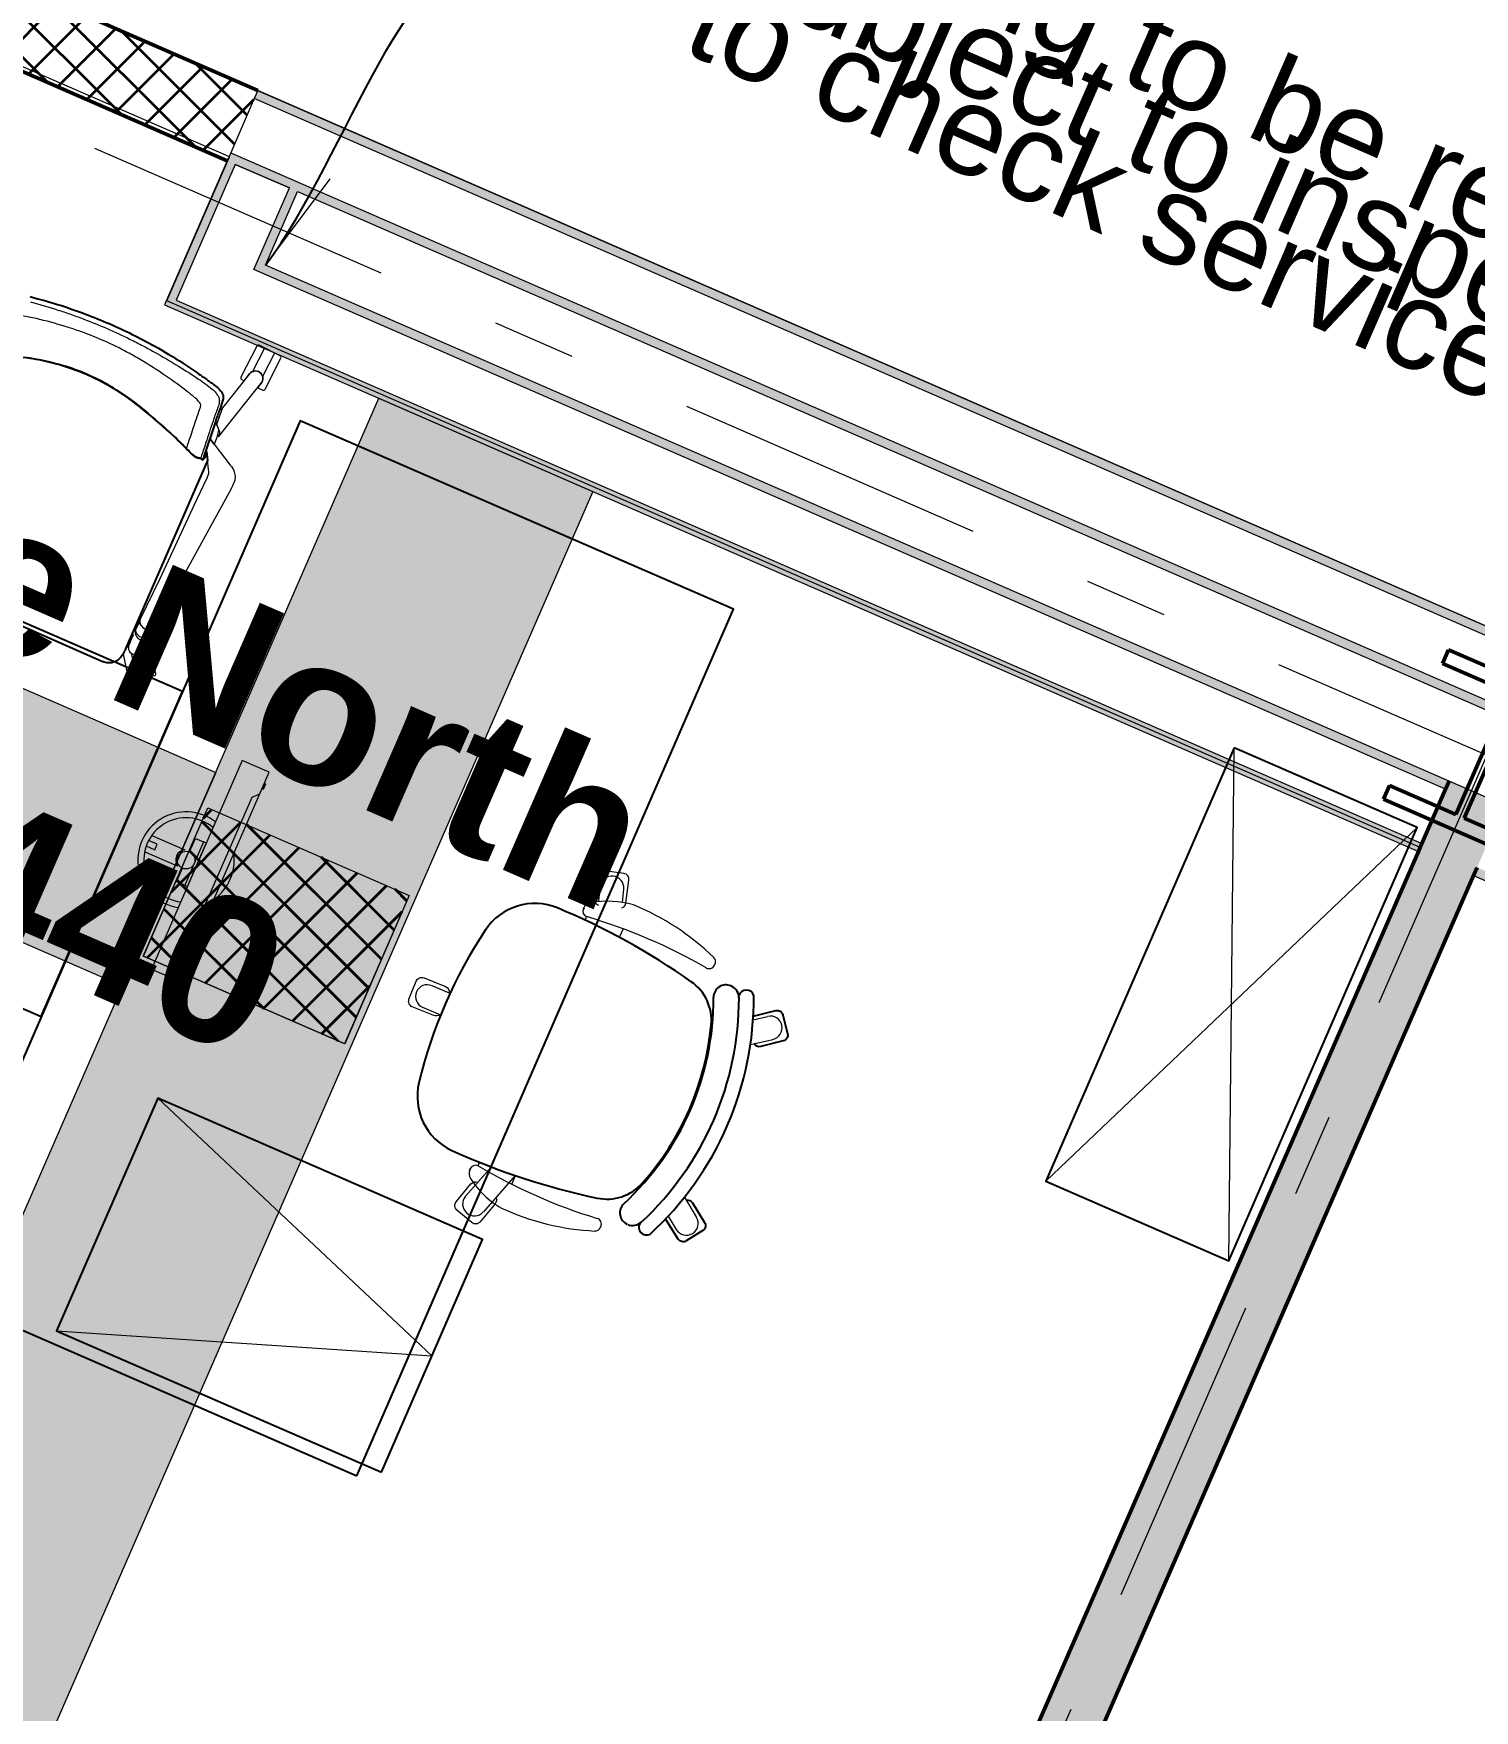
# Model space of a CAD drawing. Header units: millimetres. Extents: x -35034 to 431752, y -71616 to 25069.
# Drawn here: x 37193 to 39633, y -9073 to -6233 of the extents above; entities that cross this region are included whole.
import ezdxf
from ezdxf.enums import TextEntityAlignment as Align

# ---------------------------------------------------------------- set-up
doc = ezdxf.new("R2010")
doc.units = ezdxf.units.MM
doc.header["$MEASUREMENT"] = 0
doc.linetypes.add('Double Dashed', pattern=[1093.611073, 529.166651, -211.666656, 141.111112, -211.666656])
for name, color, linetype in [('A-05-M_Gross_Int_Circulation', 7, 'Continuous'), ('A-15-M_Column_Int', 7, 'Continuous'), ('A-15-MG_Structural_Grid', 7, 'Continuous'), ('A-25-M_Wall_Int', 7, 'Continuous'), ('ArchiCAD Doors', 7, 'Continuous'), ('New_A-25-M_Wall_Int', 7, 'Continuous'), ('New_A-35-M_FFE-Zone', 7, 'Continuous')]:
    doc.layers.add(name, color=color, linetype=linetype)
for name, color, linetype, lineweight, true_color in [('A-05-M_Gross_Int_Circulation_Pen_No__74', 7, 'Continuous', 20, 0x606060), ('A-15-M_Column_Int_Pen_No__28', 7, 'Continuous', 50, 0x2a2a2a), ('A-15-MG_Structural_Grid_Pen_No__163', 7, 'Continuous', 0, 0x750077), ('A-25-M_Wall_Int_Pen_No__107', 7, 'Continuous', 15, 0xa6a6a6), ('A-25-M_Wall_Int_Pen_No__27', 7, 'Continuous', 50, 0x2a2a2a), ('A-25-M_Wall_Int_Pen_No__81', 7, 'Continuous', 20, 0x6a6a6a), ('A-35-M_FFE_Loose_SIEMENS P2_Pen_No__251', 7, 'Continuous', 13, 0xe8e8e8), ('New_A-25-M_Wall_Int_Pen_No__27', 7, 'Continuous', 50, 0x2a2a2a), ('New_A-35-M_FFE-Zone_Pen_No__74', 7, 'Continuous', 20, 0x606060)]:
    doc.layers.add(name, color=color, linetype=linetype, lineweight=lineweight, true_color=true_color)
for name, color, linetype, lineweight in [('A-25-M_Wall_Int_Pen_No__1', 7, 'Continuous', 13), ('A-35-M_FFE_Loose_SIEMENS P2_Pen_No__5', 7, 'Continuous', 25), ('A-35-M_FFE_Loose_SIEMENS P2_Pen_No__9', 7, 'Continuous', 13), ('A-95-H_Fill_Plan_FloorTrunking_Pen_No__1', 7, 'Continuous', 13), ('A-95-H_Fill_Plan_FloorTrunking_Pen_No__101', 252, 'Continuous', 15), ('A-95-P_Text_1_50_GA_Pen_No__1', 7, 'Continuous', 13), ('A-95-P_Text_1_50_GA_Pen_No__85', 8, 'Continuous', 20), ('ArchiCAD Doors_Pen_No__1', 7, 'Continuous', 13), ('ArchiCAD Zone Stamps_Pen_No__9', 7, 'Continuous', 13), ('New_A-25-M_Wall_Int_Pen_No__1', 7, 'Continuous', 13), ('New_A-25-M_Wall_Int_Pen_No__155', 5, 'Continuous', 35), ('New_A-95-H_Fill_Plan_FloorTrunking_Pen_No__1', 7, 'Continuous', 13), ('New_A-95-H_Fill_Plan_FloorTrunking_Pen_No__155', 5, 'Continuous', 35), ('New_A-95-P_Text_1_50_GA_Pen_No__1', 7, 'Continuous', 13), ('New_A-95-P_Text_1_50_GA_Pen_No__155', 5, 'Continuous', 35), ('New_ArchiCAD Zone Stamps_Pen_No__6', 7, 'Continuous', 35)]:
    doc.layers.add(name, color=color, linetype=linetype, lineweight=lineweight)
doc.styles.add('GENERATED_STYLE_2', font='')
doc.styles.add('GENERATED_STYLE_3', font='')
doc.styles.add('GENERATED_STYLE_4', font='')
doc.styles.get('GENERATED_STYLE_2').set_extended_font_data('Arial', bold=True)
doc.styles.get('GENERATED_STYLE_3').set_extended_font_data('Arial')
doc.styles.get('GENERATED_STYLE_4').set_extended_font_data('Swis721 BT')
doc.dimstyles.new('GENERATED_STYLE__3', dxfattribs={"dimtxt": 0.18, "dimasz": 182.4, "dimexe": 0.18, "dimexo": 0.0625, "dimgap": 0.09, "dimtad": 0, "dimtih": 1, "dimtoh": 1, "dimdec": 4, "dimzin": 0, "dimdsep": 46, "dimcen": 0.09, "dimadec": 0, "dimazin": 0, "dimtfac": 1, "dimtdec": 4, "dimtmove": 0, "dimatfit": 3, "dimldrblk": 'ARROWHEAD_5', "dimfxl": 1, "dimtolj": 1, "dimtzin": 0, "dimarcsym": 0})
pattern_1 = [(45, (0, 0), (-35.35534, 35.35534), []), (135, (0, 0), (35.35534, 35.35534), [])]

# ---------------------------------------------------------------- blocks, each defined once
blk = doc.blocks.new('ECR Office_INB 3240_24_3', base_point=(40412, -12111.6))
at = {"layer": 'New_A-35-M_FFE-Zone_Pen_No__74', "linetype": 'Continuous'}
blk.add_line((39634.4, -7652.4), (36226.3, -15468.4), dxfattribs=at)
at = {"layer": 'New_ArchiCAD Zone Stamps_Pen_No__6'}
for tag, height, style, p in [('ROOM_NAME', 250, 'GENERATED_STYLE_2', (40050.5, -10757.5)), ('zoneNameLine2', 250, 'GENERATED_STYLE_2', (39862.1, -11189.7)), ('ROOM_NUMBER', 200, 'GENERATED_STYLE_3', (39673.7, -11610.4)), ('measuredAreaCode', 200, 'GENERATED_STYLE_3', (39516.7, -11970.5)), ('DUMMY_649', 200, 'GENERATED_STYLE_3', (39824.1, -12104.5)), ('DUMMY_650', 200, 'GENERATED_STYLE_3', (40313.4, -12317.9)), ('DUMMY_651', 133.3, 'GENERATED_STYLE_3', (40592.7, -12424.4))]:
    blk.add_attdef(tag, text='', height=height, rotation=336.4404, dxfattribs=dict(at, style=style)).set_placement(p, align=Align.TOP_LEFT)
blk = doc.blocks.new('Office North_INB 3242_25_3', base_point=(36860.3, -8081.5))
at = {"layer": 'New_A-35-M_FFE-Zone_Pen_No__74', "linetype": 'Continuous'}
for p, q in [((37524.8, -6442.5), (35619.5, -5611.7)), ((37418.6, -6686.1), (37524.8, -6442.5)), ((39540.9, -7611.6), (37418.6, -6686.1)), ((38548.8, -9886.9), (39540.9, -7611.6))]:
    blk.add_line(p, q, dxfattribs=at)
at = {"layer": 'New_ArchiCAD Zone Stamps_Pen_No__6'}
for tag, height, style, p in [('ROOM_NAME', 250, 'GENERATED_STYLE_2', (36411.6, -6689.4)), ('zoneNameLine2', 250, 'GENERATED_STYLE_2', (36223.2, -7121.6)), ('ROOM_NUMBER', 200, 'GENERATED_STYLE_3', (36034.8, -7542.3)), ('measuredAreaCode', 200, 'GENERATED_STYLE_3', (35877.7, -7902.4)), ('DUMMY_649', 200, 'GENERATED_STYLE_3', (36185.1, -8036.4)), ('DUMMY_650', 200, 'GENERATED_STYLE_3', (36655.8, -8241.7)), ('DUMMY_651', 133.3, 'GENERATED_STYLE_3', (36935.1, -8348.2))]:
    blk.add_attdef(tag, text='', height=height, rotation=336.4404, dxfattribs=dict(at, style=style)).set_placement(p, align=Align.TOP_LEFT)
blk = doc.blocks.new('Hub Circulation Third_INB 3250_43_3', base_point=(35476.1, -4184.6))
at = {"layer": 'A-05-M_Gross_Int_Circulation_Pen_No__74', "linetype": 'Continuous'}
blk.add_line((21213, 803.9), (47956.6, -10857.6), dxfattribs=at)
at = {"layer": 'ArchiCAD Zone Stamps_Pen_No__9'}
for tag, height, style, p in [('ROOM_NAME', 250, 'GENERATED_STYLE_2', (34329.2, -2488.1)), ('zoneNameLine2', 250, 'GENERATED_STYLE_2', (34140.8, -2920.2)), ('ROOM_NUMBER', 200, 'GENERATED_STYLE_3', (33952.4, -3340.9)), ('measuredAreaCode', 200, 'GENERATED_STYLE_3', (33795.3, -3701)), ('DUMMY_649', 200, 'GENERATED_STYLE_3', (34102.7, -3835.1)), ('DUMMY_650', 200, 'GENERATED_STYLE_3', (34731.9, -4109.4)), ('DUMMY_651', 133.3, 'GENERATED_STYLE_3', (35011.2, -4216))]:
    blk.add_attdef(tag, text='', height=height, rotation=336.4404, dxfattribs=dict(at, style=style)).set_placement(p, align=Align.TOP_LEFT)
blk = doc.blocks.new('Simple Door Opening_5')
at = {"layer": 'ArchiCAD Doors_Pen_No__1', "linetype": 'Continuous'}
for p, q in [((-1036.5, 0), (-1036.5, -15)), ((1036.5, 0), (1036.5, -15)), ((-1036.5, -15), (-1036.5, -115)), ((1036.5, -15), (1036.5, -115)), ((-1036.5, -115), (-1036.5, -130)), ((1036.5, -115), (1036.5, -130))]:
    blk.add_line(p, q, dxfattribs=at)
blk = doc.blocks.new('Wall_17_3', base_point=(47956.6, -10857.6))
at = {"layer": 'A-25-M_Wall_Int_Pen_No__107', "linetype": 'Continuous'}
for points in [[(37573, -6329.8), (37567, -6343.6), (42881.6, -8661), (42887.6, -8647.3)], [(37527, -6435.3), (37521, -6449), (42835.7, -8766.5), (42841.7, -8752.7)]]:
    blk.add_hatch(color=256, dxfattribs=at).paths.add_polyline_path(points)
at = {"layer": 'New_A-25-M_Wall_Int_Pen_No__155', "linetype": 'Continuous'}
h = blk.add_hatch(dxfattribs=at)
h.set_pattern_fill('Grid_5x5_Diagonal_0003', color=256, style=0, pattern_type=2)
h.set_pattern_definition(pattern_1)
h.paths.add_polyline_path([(35620.9, -5620.4), (37521, -6449), (37527, -6435.3), (37567, -6343.6), (37573, -6329.8), (35672.8, -5501.3), (35666.8, -5515), (35626.9, -5606.7)])
at = {"layer": 'A-25-M_Wall_Int_Pen_No__1', "linetype": 'Continuous'}
for p, q in [((42881.6, -8661), (37567, -6343.6)), ((37527, -6435.3), (42841.7, -8752.7))]:
    blk.add_line(p, q, dxfattribs=at)
at = {"layer": 'A-25-M_Wall_Int_Pen_No__1', "linetype": 'Continuous', "flags": 128}
for points in [[(42887.6, -8647.3), (37573, -6329.8)], [(37534.8, -6455), (37626.4, -6495)], [(37640.2, -6501), (42716.5, -8714.5)]]:
    blk.add_lwpolyline(points, dxfattribs=at)
at = {"layer": 'New_A-25-M_Wall_Int_Pen_No__27', "linetype": 'Continuous'}
for p, q in [((37573, -6329.8), (35672.8, -5501.3)), ((35620.9, -5620.4), (37521, -6449))]:
    blk.add_line(p, q, dxfattribs=at)
at = {"layer": 'ArchiCAD Doors', "color": 251, "linetype": 'Continuous', "lineweight": 20, "true_color": 0x606060, "zscale": 1000, "rotation": 336.4404149440988}
blk.add_blockref('Simple Door Opening_5', (36622.9, -5915.6), dxfattribs=at)
blk = doc.blocks.new('Wall_133_3', base_point=(37573, -6329.8))
at = {"layer": 'A-25-M_Wall_Int_Pen_No__107', "linetype": 'Continuous'}
for points in [[(37521, -6449), (37414.8, -6692.6), (37434.5, -6684.8), (37534.8, -6455)], [(37585.9, -6625.4), (37640.2, -6501), (37626.4, -6495), (37566.2, -6633.1)]]:
    blk.add_hatch(color=256, dxfattribs=at).paths.add_polyline_path(points)
at = {"layer": 'A-25-M_Wall_Int_Pen_No__1', "linetype": 'Continuous'}
for p, q in [((37534.8, -6455), (37434.5, -6684.8)), ((37566.2, -6633.1), (37626.4, -6495))]:
    blk.add_line(p, q, dxfattribs=at)
at = {"layer": 'A-25-M_Wall_Int_Pen_No__1', "linetype": 'Continuous', "flags": 128}
for points in [[(37521, -6449), (37414.8, -6692.6)], [(37626.4, -6495), (37534.8, -6455)], [(37585.9, -6625.4), (37640.2, -6501)]]:
    blk.add_lwpolyline(points, dxfattribs=at)
blk = doc.blocks.new('Wall_134_3', base_point=(37414.8, -6692.6))
at = {"layer": 'A-25-M_Wall_Int_Pen_No__107', "linetype": 'Continuous'}
for points in [[(39589.9, -7499.2), (37585.9, -6625.4), (37566.2, -6633.1), (39583.9, -7513)], [(39544, -7604.7), (37434.5, -6684.8), (37414.8, -6692.6), (39538, -7618.4)], [(39631.5, -7659.2), (42729.5, -9010.1), (42721.7, -8990.3), (39637.5, -7645.4)]]:
    blk.add_hatch(color=256, dxfattribs=at).paths.add_polyline_path(points)
at = {"layer": 'A-25-M_Wall_Int_Pen_No__81', "linetype": 'Continuous', "lineweight": 0, "true_color": 0x353535}
for points in [[(39677.4, -7553.8), (39583.9, -7513), (39544, -7604.7), (39637.5, -7645.4)], [(39683.4, -7540), (39589.9, -7499.2), (39583.9, -7513), (39677.4, -7553.8)], [(39637.5, -7645.4), (39544, -7604.7), (39538, -7618.4), (39631.5, -7659.2)]]:
    blk.add_hatch(color=250, dxfattribs=at).paths.add_polyline_path(points)
at = {"layer": 'A-25-M_Wall_Int_Pen_No__1', "linetype": 'Continuous'}
for p, q in [((39583.9, -7513), (37566.2, -6633.1)), ((37434.5, -6684.8), (39544, -7604.7))]:
    blk.add_line(p, q, dxfattribs=at)
at = {"layer": 'A-25-M_Wall_Int_Pen_No__1', "linetype": 'Continuous', "flags": 128}
for points in [[(42662.3, -8838.9), (37585.9, -6625.4)], [(37414.8, -6692.6), (39538, -7618.4)], [(39631.5, -7659.2), (42729.5, -9010.1)]]:
    blk.add_lwpolyline(points, dxfattribs=at)
at = {"layer": 'A-25-M_Wall_Int_Pen_No__27', "linetype": 'Continuous'}
for p, q in [((39583.9, -7513), (39544, -7604.7)), ((39589.9, -7499.2), (39583.9, -7513)), ((39544, -7604.7), (39538, -7618.4)), ((39631.5, -7659.2), (39637.5, -7645.4))]:
    blk.add_line(p, q, dxfattribs=at)
blk = doc.blocks.new('Wall_136_3', base_point=(39584.7, -7638.8))
at = {"layer": 'A-25-M_Wall_Int_Pen_No__81', "linetype": 'Continuous', "lineweight": 0, "true_color": 0x353535}
blk.add_hatch(color=250, dxfattribs=at).paths.add_polyline_path([(39538, -7618.4), (36129.7, -15434.7), (36223.2, -15475.4), (39631.5, -7659.2)])
at = {"layer": 'A-25-M_Wall_Int_Pen_No__27', "linetype": 'Continuous', "flags": 128}
for points in [[(39538, -7618.4), (37419, -12477.8)], [(36223.2, -15475.4), (39631.5, -7659.2)]]:
    blk.add_lwpolyline(points, dxfattribs=at)
blk = doc.blocks.new('Wall_181_3', base_point=(35672.8, -5501.3))
at = {"layer": 'New_A-25-M_Wall_Int_Pen_No__1', "linetype": 'Continuous', "flags": 128}
for points in [[(37573, -6329.8), (35672.8, -5501.3)], [(35620.9, -5620.4), (37521, -6449)]]:
    blk.add_lwpolyline(points, dxfattribs=at)
blk = doc.blocks.new('Universal Columns Column 19')
at = {"layer": 'A-15-M_Column_Int', "linetype": 'Continuous', "lineweight": 0, "true_color": 0xffffff}
h = blk.add_hatch(dxfattribs=at)
h.set_pattern_fill('613_01__a5_STUCCO_0003', style=0, pattern_type=2)
h.set_pattern_definition([(286.3, (0, 0), (-3213820, 11866500), [3000, -14992680]), (309.93, (992000, -2522800), (-1760680, 765780), [4670, -4288600]), (111.49, (-168200, -712500), (765800, 1760700), [7100, -2708200]), (111.49, (-238700, -1062700), (765800, 1760700), [7100, -2708200]), (111.49, (-566500, -1578300), (765800, 1760700), [7100, -2708200]), (111.49, (-655700, -1708100), (765800, 1760700), [7100, -2708200]), (111.494, (-465300, -1834400), (765800, 1760700), [7100, -2708200]), (111.494, (-104200, -1931700), (765800, 1760700), [7100, -2708200]), (111.494, (257800, -2002000), (765800, 1760700), [7100, -2708200]), (183.06, (-194600, -886000), (2526450, 994900), [11200, -4282100]), (183.06, (-349700, -1079650), (2526450, 994900), [11200, -4282100]), (183.06, (116350, -2076500), (2526450, 994900), [11200, -4282100]), (111.49, (-350400, -1231700), (765800, 1760700), [7100, -2708200]), (111.49, (-502900, -1720200), (765800, 1760700), [7100, -2708200]), (111.494, (-274000, -1895900), (765800, 1760700), [7100, -2708200]), (111.494, (322000, -2155100), (765800, 1760700), [7100, -2708200]), (48.06, (-367140, -1412600), (765780, 1760680), [10500, -6061050]), (48.06, (-236400, -1671930), (765780, 1760680), [10520, -6061050]), (48.06, (-93300, -549600), (765800, 1760700), [10500, -6061050]), (48.06, (189050, -378800), (765800, 1760700), [10500, -6061050]), (48.06, (50600, -207200), (765800, 1760700), [10500, -6061050]), (48.06, (563700, -450600), (765800, 1760700), [10500, -6061050]), (48.06, (904800, -517960), (765780, 1760680), [10500, -6061050]), (48.06, (1265960, -877540), (765780, 1760680), [10500, -6061050]), (48.06, (1482600, -916100), (765780, 1760680), [10520, -6061050]), (48.06, (1273060, -1199550), (765780, 1760680), [10520, -6061050]), (48.06, (1211900, -1491860), (765780, 1760680), [10520, -6061050]), (48.06, (943500, -1689000), (765780, 1760680), [10520, -6061050]), (48.06, (1016600, -1999200), (765780, 1760680), [10520, -6061050]), (48.06, (801000, -2133260), (765780, 1760680), [10520, -6061050]), (48.06, (807600, -2293060), (765780, 1760680), [10520, -6061050]), (48.06, (630500, -2291960), (765780, 1760680), [10520, -6061050]), (48.06, (151700, -1607900), (765780, 1760680), [10520, -6061050]), (48.06, (70000, -1177460), (765780, 1760680), [10500, -6061050]), (48.06, (631750, -935800), (765780, 1760680), [10500, -6061050]), (48.06, (986700, -1181300), (765780, 1760680), [10500, -6061050]), (48.06, (850600, -1436000), (765780, 1760680), [10520, -6061050]), (48.06, (409300, -1365550), (765780, 1760680), [10500, -6061050]), (48.06, (488700, -1638000), (765780, 1760680), [10520, -6061050]), (48.06, (565600, -1787900), (765780, 1760680), [10520, -6061050]), (48.06, (297900, -886800), (765780, 1760680), [10500, -6061050]), (48.06, (277700, -629950), (765800, 1760700), [10500, -6061050]), (111.494, (551400, -2107800), (765800, 1760700), [7100, -2708200]), (111.494, (998900, -2140500), (765800, 1760700), [7100, -2708200]), (111.49, (707000, -1598400), (765800, 1760700), [7100, -2708200]), (111.494, (1193500, -1658100), (765800, 1760700), [7100, -2708200]), (111.49, (691100, -1191600), (765800, 1760700), [7100, -2708200]), (111.49, (1263300, -1334100), (765800, 1760700), [7100, -2708200]), (111.49, (979600, -866500), (765800, 1760700), [7100, -2708200]), (111.49, (1307600, -730700), (765800, 1760700), [7100, -2708200]), (111.49, (640400, -526600), (765800, 1760700), [7100, -2708200]), (111.49, (694500, -717200), (765800, 1760700), [7100, -2708200]), (111.49, (314700, -283700), (765800, 1760700), [7100, -2708200]), (111.49, (167600, -528500), (765800, 1760700), [7100, -2708200]), (111.49, (12400, -430600), (765800, 1760700), [7100, -2708200]), (111.49, (67100, -748000), (765800, 1760700), [7100, -2708200]), (111.49, (344000, -1091200), (765800, 1760700), [7100, -2708200]), (111.49, (29600, -939300), (765800, 1760700), [7100, -2708200]), (111.49, (438400, -757700), (765800, 1760700), [7100, -2708200]), (111.49, (-42600, -1373600), (765800, 1760700), [7100, -2708200]), (169.023, (65740, -1702860), (-7808487, 1302433), [10530, -17691000]), (169.023, (1133700, -1883880), (-7808487, 1302433), [10530, -17691000]), (169.023, (1445740, -1224800), (-7808487, 1302433), [10530, -17691000]), (169.023, (1047320, -1405880), (-7808487, 1302433), [10530, -17691000]), (169.023, (180300, -1357830), (-7808487, 1302433), [10530, -17691000]), (169.023, (-432670, -1577200), (-7808487, 1302433), [10530, -17691000]), (169.023, (223600, -966600), (-7808487, 1302433), [10530, -17691000]), (169.023, (1136430, -1014340), (-7808487, 1302433), [10530, -17691000]), (169.023, (1524220, -1021000), (-7808487, 1302433), [10530, -17691000]), (169.023, (1135220, -608810), (-7808487, 1302433), [10530, -17691000]), (169.023, (893470, -721350), (-7808487, 1302433), [10530, -17691000]), (169.023, (840820, -1017380), (-7808487, 1302433), [10530, -17691000]), (169.023, (46180, -1841170), (-7808487, 1302433), [10530, -17691000]), (169.023, (407640, -1861700), (-7808487, 1302433), [10530, -17691000]), (169.023, (845750, -1951000), (-7808487, 1302433), [10530, -17691000]), (48.06, (1350950, -1429200), (765780, 1760680), [10520, -6061050]), (48.06, (1140700, -2005970), (765780, 1760680), [10520, -6061050]), (48.06, (978100, -2309850), (765780, 1760680), [10520, -6061050]), (48.06, (198750, -158600), (765800, 1760700), [10500, -6061050]), (48.06, (458460, -261400), (765800, 1760700), [10500, -6061050]), (48.06, (772750, -448730), (765780, 1760680), [10500, -6061050]), (48.06, (1481360, -686060), (765780, 1760680), [10520, -6061050]), (48.06, (1667650, -817700), (765780, 1760680), [10520, -6061050]), (48.06, (1651400, -901750), (765780, 1760680), [10520, -6061050])])
h.paths.add_polyline_path([(-130.65, -138.15), (130.65, -138.15), (130.65, -112.85), (7.65, -112.85), (7.65, 112.85), (130.65, 112.85), (130.65, 138.15), (-130.65, 138.15), (-130.65, 112.85), (-7.65, 112.85), (-7.65, -112.85), (-130.65, -112.85)])
at = {"layer": 'A-15-M_Column_Int_Pen_No__28', "linetype": 'Continuous'}
for p, q in [((130.65, 138.15), (-130.65, 138.15)), ((-130.65, 138.15), (-130.65, 112.85)), ((130.65, 112.85), (130.65, 138.15)), ((-130.65, 112.85), (-7.65, 112.85)), ((-7.65, 112.85), (-7.65, -112.85)), ((7.65, -112.85), (7.65, 112.85)), ((7.65, 112.85), (130.65, 112.85)), ((-7.65, -112.85), (-130.65, -112.85)), ((-130.65, -112.85), (-130.65, -138.15)), ((130.65, -112.85), (7.65, -112.85)), ((130.65, -138.15), (130.65, -112.85)), ((-130.65, -138.15), (130.65, -138.15))]:
    blk.add_line(p, q, dxfattribs=at)
blk = doc.blocks.new('Standard grid marker')
at = {"layer": 'A-15-MG_Structural_Grid_Pen_No__163', "linetype": 'Double Dashed'}
blk.add_line((1000, 0), (29726, 0), dxfattribs=at)
at = {"layer": 'A-15-MG_Structural_Grid_Pen_No__163', "style": 'GENERATED_STYLE_4'}
for tag, p in [('AC_MarkerText_1_0', (-500, 41.2)), ('AC_MarkerText_1_1', (31226, 41.2))]:
    blk.add_attdef(tag, text='', height=350, rotation=90, dxfattribs=at).set_placement(p, align=Align.MIDDLE_CENTER)
blk = doc.blocks.new('ARROWHEAD_5')
at = {"color": 0, "linetype": 'Continuous', "lineweight": 0}
blk.add_line((0, 0), (-1, 0), dxfattribs=at)
blk.add_solid([(-1, 0.2679), (0, 0), (-1, -0.2679), (-1, 0.2679)], dxfattribs=at)
blk = doc.blocks.new('Standard grid marker_3')
at = {"layer": 'A-15-MG_Structural_Grid_Pen_No__163', "linetype": 'Double Dashed'}
blk.add_line((1000, 0), (74254.8, 0), dxfattribs=at)
at = {"layer": 'A-15-MG_Structural_Grid_Pen_No__163', "style": 'GENERATED_STYLE_4'}
for tag, p in [('AC_MarkerText_1_0', (-500, 43.4)), ('AC_MarkerText_1_1', (75754.8, 43.4))]:
    blk.add_attdef(tag, text='', height=350, rotation=360, dxfattribs=at).set_placement(p, align=Align.MIDDLE_CENTER)

msp = doc.modelspace()

# ---------------------------------------------------------------- hatches: boundary and pattern name
at = {"layer": 'A-95-H_Fill_Plan_FloorTrunking_Pen_No__101', "linetype": 'Continuous', "lineweight": 0, "true_color": 0x727272}
for points in [[(35068.8, -14052.6), (34706.7, -13894.7), (37778.1, -6851), (38140.2, -7008.9)], [(36834, -7624.2), (36991.8, -7262.1), (37501.9, -7484.5), (37344, -7846.6)]]:
    msp.add_hatch(color=8, dxfattribs=at).paths.add_polyline_path(points)
at = {"layer": 'New_A-95-H_Fill_Plan_FloorTrunking_Pen_No__155', "linetype": 'Continuous'}
h = msp.add_hatch(dxfattribs=at)
h.set_pattern_fill('Grid_5x5_Diagonal_0003', color=256, style=0, pattern_type=2)
h.set_pattern_definition(pattern_1)
h.paths.add_polyline_path([(37719.6, -7944.4), (37378.8, -7795.8), (37488.4, -7544.6), (37829.1, -7693.2)])
at = {"layer": 'New_A-95-P_Text_1_50_GA_Pen_No__155', "linetype": 'Continuous'}
h = msp.add_hatch(dxfattribs=at)
h.set_pattern_fill('Grid_5x5_Diagonal_0003', color=256, style=0, pattern_type=2)
h.set_pattern_definition(pattern_1)
h.paths.add_polyline_path([(37720.2, -7944.3), (37379.1, -7795.9), (37488.4, -7544.6), (37829.3, -7692.9)])

# ---------------------------------------------------------------- linework, layer by layer
at = {"layer": 'A-35-M_FFE_Loose_SIEMENS P2_Pen_No__251', "linetype": 'Continuous'}
for p, q in [((37563.3, -7526.3), (37576.5, -7521.1)), ((37449.6, -7787.6), (37563.3, -7526.3)), ((37449.6, -7787.6), (37454.8, -7800.8))]:
    msp.add_line(p, q, dxfattribs=at)
at = {"layer": 'A-35-M_FFE_Loose_SIEMENS P2_Pen_No__251', "linetype": 'Continuous', "flags": 128}
for points in [[(37438.9, -7837.5), (37592.4, -7484.4), (37546.6, -7464.5), (37393, -7817.5)], [(37582.7, -7512.9), (37586.7, -7503.8), (37584.4, -7502.8), (37580.5, -7511.9)], [(37453.8, -7677.7), (37485.7, -7604.3), (37481.2, -7602.3), (37449.3, -7675.7)]]:
    msp.add_lwpolyline(points, close=True, dxfattribs=at)
msp.add_lwpolyline([(37393.2, -7591.3), (37449.2, -7615.7, 0.565741), (37437.2, -7643.2), (37381.2, -7618.9)], format="xyb", dxfattribs=at)
for points in [[(37383.9, -7609.1), (37398.6, -7615.5), (37402.6, -7606.3), (37387.9, -7600)], [(37457.4, -7619.3), (37467.4, -7596.4), (37481.2, -7602.3), (37449.3, -7675.7), (37435.5, -7669.7), (37445.5, -7646.8)]]:
    msp.add_lwpolyline(points, dxfattribs=at)
at = {"layer": 'A-35-M_FFE_Loose_SIEMENS P2_Pen_No__251', "linetype": 'Continuous'}
msp.add_circle((37451.5, -7633), 15, dxfattribs=at)
for radius, start, end in [(81.6, 52.31, 260.6783), (71.6, 50.2786, 262.7098), (81.6, 305.5463, 7.442)]:
    msp.add_arc((37451.5, -7633), radius, start, end, dxfattribs=at)
at = {"layer": 'A-35-M_FFE_Loose_SIEMENS P2_Pen_No__5', "linetype": 'Continuous'}
for p, q in [((38125, -7713.7), (38124.1, -7715.7)), ((38375, -7846.6), (38374, -7846.1)), ((37931.8, -8157.8), (37932.7, -8155.8))]:
    msp.add_line(p, q, dxfattribs=at)
at = {"layer": 'A-35-M_FFE_Loose_SIEMENS P2_Pen_No__5', "linetype": 'Continuous', "flags": 128}
for points in [[(37187.3, -6679, -0.016068), (37240.4, -6694.2, -0.023358), (37321.2, -6724.7, -0.024216), (37398.5, -6763, -0.016068), (37445.9, -6791.5, -0.009371), (37473.3, -6810, -0.001836), (37488.4, -6820.7, -0.017544), (37504.5, -6833, -0.062714), (37511.4, -6840.3, -0.149282), (37514.3, -6848.4, -0.092841), (37513.2, -6855.4, -0.049327), (37508.2, -6871.3, 0.02709), (37501.1, -6890.9), (37481.9, -6948.2), (37480.7, -6952.1, 0.079161), (37480.3, -6954.3, 0.195423), (37480.3, -6954.5, 0.266682), (37480.4, -6954.5, 0.14086), (37480.6, -6954.4, 0.068414), (37482.2, -6952.1), (37486.4, -6945.1, 0.046442), (37485.9, -6942.2, 0.07777), (37485.3, -6941, -0.055714), (37484.7, -6939.8, -0.135228), (37486.4, -6945.1), (37481.9, -6952.7, -0.049328), (37480.6, -6954.6, -0.064332), (37480.2, -6954.9, -0.077633), (37479.8, -6955.1, -0.201115), (37478.9, -6955.1, -0.08669), (37478.4, -6954.7), (37477.4, -6953.5), (37476.5, -6952.6, -0.08929), (37469.5, -6951.2, -0.049201), (37465, -6948.8, -0.053494), (37462.1, -6946.5, -0.000557), (37452.3, -6936.6, 0.01685), (37409.1, -6895.7, 0.013226), (37373.3, -6865.7, 0.032708), (37322, -6830.1, 0.03481), (37283.8, -6810.7, 0.03481), (37243.5, -6796, 0.032708), (37182.5, -6782.7, 0.013226)], [(37174.1, -6781.3, -0.071772), (37283.8, -6810.7, -0.069523), (37380, -6870.9, -0.011779), (37431.1, -6915.8, -0.017493), (37461.5, -6946, 0.117992), (37469.5, -6951.2, 0.066588), (37476.5, -6952.6), (37478.6, -6954.8, 0.164644), (37479.3, -6955.2, 0.299826), (37480.4, -6954.8, -0.02453), (37481.8, -6952.8), (37486.4, -6944.9), (37487.8, -6956.5), (37349.1, -7275.6, -0.119167), (37337, -7293.4, -0.112722), (37328.5, -7298.2, -0.107436), (37317.3, -7299, -0.042313), (37313, -7298, -0.011293), (37307.8, -7296.2), (37110.3, -7209.4)], [(38080.3, -7714.2, 0.360038), (37958.3, -7751.5)], [(38411.8, -7897.3), (38449.8, -7887.8, -0.414214), (38462, -7895.1), (38469.9, -7927.2, -0.414214), (38462.6, -7939.3), (38424.5, -7948.8, -0.339096), (38413.4, -7943.9)], [(38298.3, -8208.8, -0.312027), (38308.8, -8213.4), (38329.5, -8246.7, -0.414214), (38326.4, -8260.5), (38298.3, -8277.9, -0.414214), (38284.6, -8274.8), (38263.8, -8241.4, -0.021405), (38263.3, -8240.7)]]:
    msp.add_lwpolyline(points, format="xyb", dxfattribs=at)
for points in [[(35922.3, -7339.6), (37206.1, -7897.9), (37445.4, -7347.7), (36161.6, -6789.4)], [(37740.3, -8675.5), (38378.5, -7208.3), (37644.9, -6889.2), (37006.7, -8356.5)], [(39226.1, -7442.9), (38907.1, -8176.5), (39217, -8311.4), (39536.1, -7577.7)], [(37782.1, -8669.6), (37953.6, -8275.3), (37403.4, -8036), (37231.9, -8430.3)]]:
    msp.add_lwpolyline(points, close=True, dxfattribs=at)
at = {"layer": 'A-35-M_FFE_Loose_SIEMENS P2_Pen_No__5', "linetype": 'Continuous'}
for centre, radius, start, end in [((37622.2, -8813.2), 1190.7, 54.9005, 67.3762), ((38644.3, -8203.6), 821.7, 146.6108, 166.3776), ((37871.4, -7867.5), 473.2, 312.7478, 0.2405), ((37871.4, -7867.4), 541.3, 312.5111, 0.4772), ((38260.9, -7904.5), 80, 354.5612, 54.9005), ((38365.6, -7865.4), 21, 66.4942, 180.2369), ((38365.7, -7866.4), 21.9, 359.5228, 64.9002), ((38400.1, -7866), 12.9, 13.4743, 167.4595), ((37870.6, -7867.1), 517.1, 312.8415, 0.1468), ((37871.4, -7867.4), 471.3, 318.4271, 354.5612), ((37943, -8033.7), 100, 166.3776, 245.6121), ((38393.3, -7040.3), 1190.7, 245.6121, 258.0878), ((38164.1, -8127.1), 80, 258.0878, 318.4271), ((38206.9, -8230.4), 21, 132.7514, 246.4942), ((38207.9, -8230.8), 21, 246.4942, 312.8023), ((38230.8, -8255.1), 12.9, 145.5288, 299.5141)]:
    msp.add_arc(centre, radius, start, end, dxfattribs=at)
at = {"layer": 'A-35-M_FFE_Loose_SIEMENS P2_Pen_No__9', "linetype": 'Continuous'}
for p, q in [((37584.4, -6766), (37564.1, -6805.9)), ((37601.3, -6774.6), (37581.1, -6814)), ((39217, -8311.4), (39226.1, -7442.9)), ((39536.1, -7577.7), (38907.1, -8176.5)), ((38150.2, -7703.1), (38152.8, -7678.1)), ((38190.3, -7704.7), (38192.5, -7682.1)), ((38129.3, -7728.8), (38126.7, -7734.7)), ((38191.3, -7749.4), (38184.9, -7763.9)), ((38346.3, -7810.9), (38347, -7809.2)), ((37898.5, -7858.9), (37867.9, -7845.8)), ((37882.6, -7895.6), (37852.1, -7882.6)), ((38411.4, -7903.3), (38436.2, -7897.7)), ((38407, -7945.4), (38445, -7936.7)), ((37867.8, -8472.4), (37403.4, -8036)), ((37945.8, -8150.7), (37948.4, -8144.7)), ((37968.4, -8152.6), (37924.7, -8202.4)), ((38008.7, -8167.2), (37954.8, -8228.8)), ((38003.1, -8182), (38009.4, -8167.4)), ((38295.4, -8203.9), (38315.7, -8238.1)), ((38153.8, -8253.4), (38153.1, -8255.1)), ((38267.9, -8235.9), (38281.4, -8258.6)), ((37231.9, -8430.3), (37867.8, -8472.4))]:
    msp.add_line(p, q, dxfattribs=at)
at = {"layer": 'A-35-M_FFE_Loose_SIEMENS P2_Pen_No__9', "linetype": 'Continuous', "flags": 128}
for points in [[(37188.1, -6687.8, -0.012117), (37234.5, -6701.6, -0.005624), (37254.5, -6708.3, -0.00647), (37277.3, -6716.6, -0.012425), (37317.6, -6733, -0.012425), (37357, -6751.3, -0.00647), (37378.6, -6762.3, -0.005624), (37397.1, -6772.4, -0.012117), (37438.9, -6796.9, -0.008324), (37472.7, -6818.7, -0.021653), (37495.5, -6835.4, -0.060387), (37501.9, -6842, -0.009096), (37505.6, -6847.1, -0.118748), (37507.6, -6852.1, -0.072565), (37507.6, -6858, -0.052886), (37505.7, -6865.4, 0.006061), (37498.7, -6885.1, 0.005565), (37486.4, -6922, -0.006601), (37478.6, -6945.2, 0.006979), (37477.7, -6947.9, 0.004116), (37476.9, -6950.5, 0.028333), (37476.5, -6952.1, 0.029065), (37476.5, -6952.4, 0.172835), (37476.5, -6952.6)], [(37453.3, -6937.6, 0.029977), (37452.3, -6936.6, -0.096148), (37452.4, -6935.7, -0.022338), (37454.1, -6930.3, 0.000048), (37459.8, -6913.4, 0.000154), (37470.3, -6882.1, -0.001817), (37474.2, -6870.6, 0.043839), (37476.1, -6864.9, 0.067552), (37476.2, -6862.7, 0.111008), (37474.7, -6858.9, 0.062927), (37463.4, -6847.5, 0.007617), (37450.7, -6837.5, 0.013331), (37411.8, -6809.4, 0.019355), (37368.1, -6782.1, 0.009359), (37347.3, -6770.8, 0.023709), (37309.1, -6752.5, 0.023709), (37269.6, -6737, 0.009359), (37247.2, -6729.6, 0.019355), (37197.5, -6716.2, 0.013331), (37150.4, -6706.9, 0.007617)], [(38189.3, -7714.1, 0.292825), (38196.2, -7705.8), (38201.3, -7666.9, 0.414214), (38192.7, -7655.7), (38159.9, -7651.4, 0.414214), (38148.7, -7660), (38143.7, -7699, 0.333583), (38149.6, -7709.4)], [(37880.9, -7894.9, -0.272712), (37870.9, -7896.4), (37834.5, -7881.7, -0.414214), (37828.9, -7868.7), (37841.3, -7838, -0.414214), (37854.4, -7832.5), (37890.8, -7847.3, -0.353143), (37896.9, -7858.2)], [(38411.8, -7897.3), (38449.8, -7887.8, -0.414214), (38462, -7895.1), (38469.9, -7927.2, -0.414214), (38462.6, -7939.3), (38424.5, -7948.8, -0.339096), (38413.4, -7943.9)], [(37976, -8204.6, -0.292825), (37974.7, -8215.3), (37949.6, -8245.6, -0.414214), (37935.5, -8246.9), (37910.1, -8225.8, -0.414214), (37908.8, -8211.7), (37933.8, -8181.5, -0.333583), (37945.5, -8178.7)], [(38298.3, -8208.8, -0.312027), (38308.8, -8213.4), (38329.5, -8246.7, -0.414214), (38326.4, -8260.5), (38298.3, -8277.9, -0.414214), (38284.6, -8274.8), (38263.8, -8241.4, -0.021405), (38263.3, -8240.7)]]:
    msp.add_lwpolyline(points, format="xyb", dxfattribs=at)
for points in [[(37573.2, -6833.2), (37581.2, -6837.3, 0.435017), (37585.3, -6835.8), (37612, -6783.4, 0.414214), (37610.7, -6779.4), (37575.1, -6761.2, 0.414214), (37571, -6762.6), (37544.3, -6815.1, 0.414214), (37545.6, -6819.2), (37549.8, -6821.3), (37559.1, -6809.6, -0.917674), (37580.1, -6823.5), (37572.7, -6832.7)], [(37506.4, -6916.2), (37580.1, -6823.5, 0.92197), (37559.1, -6809.7), (37513.2, -6867.4), (37502.8, -6895.3), (37507.9, -6907.5, -0.207366), (37507.8, -6911.3), (37506.6, -6915.3)], [(37491.5, -6919.4), (37526.3, -6964.1, -0.081341), (37532.9, -6975.4, -0.203002), (37532.3, -6994, 0.007358), (37527.7, -7004.5), (37436.4, -7170.9, -0.018845), (37397.6, -7235.2, -0.093152), (37392.1, -7240.9, -0.300736), (37381.1, -7241.3, -0.150564), (37373.9, -7233.2, -0.24245), (37374.4, -7224.8), (37407.1, -7157.4), (37469.8, -7022.2), (37487.5, -6984.5, 0.198938), (37489.7, -6971.4), (37486.9, -6949.1), (37485.9, -6942.3, 0.153101), (37484.7, -6939.8, 0.000314)], [(37388.8, -7254.1), (37377.6, -7279.4, -0.898737), (37354.5, -7269.2), (37362.2, -7251.6), (37360.7, -7250), (37370.2, -7228.3), (37372.3, -7230.5), (37366.3, -7242.3, 0.418822), (37373.2, -7259.3, 0.336613), (37388.7, -7254.2, 0.09455)], [(37397.6, -7235.3), (37389.9, -7250.1, -0.20576), (37383.4, -7255.4, -0.103527), (37376.6, -7255.9, -0.163663), (37370.7, -7253, -0.143284), (37366.2, -7244.8, -0.17954), (37366.8, -7240, 0.015555), (37373.9, -7225.7, 0.189726), (37373.6, -7232.5, 0.224162), (37384.1, -7242.5, 0.212827), (37392.1, -7240.9, 0.0772), (37397.1, -7236, 0.056611)], [(37386.3, -7259.6), (37398.2, -7309.4), (37399.7, -7316.9, -0.132625), (37399.5, -7319.6, -0.251078), (37397.8, -7321.2), (37358.5, -7330.1, -0.460931), (37354.6, -7327.2), (37345.3, -7284.2), (37354.5, -7264.6), (37356.8, -7263.8), (37354.5, -7269.2, 0.132464), (37353.9, -7273.3, 0.419806), (37367.1, -7285.7, 0.171359), (37374.9, -7282.6, 0.126551), (37378.6, -7277.2)]]:
    msp.add_lwpolyline(points, format="xyb", close=True, dxfattribs=at)
msp.add_lwpolyline([(37491.5, -6919.4), (37501.2, -6890.4), (37506.6, -6903.3), (37506.6, -6905.3), (37503.3, -6917.3), (37500.2, -6925.9), (37499.2, -6929.2), (37491.5, -6919.4)], close=True, dxfattribs=at)
for points in [[(37358.3, -7282.6), (37368.6, -7327.8)], [(37377.2, -7279.9), (37387.2, -7323.6)]]:
    msp.add_lwpolyline(points, dxfattribs=at)
at = {"layer": 'A-35-M_FFE_Loose_SIEMENS P2_Pen_No__9', "linetype": 'Continuous'}
for centre, radius, start, end in [((38172.6, -7680.1), 20, 84.206, 174.206), ((38172.6, -7680.1), 20, 354.206, 84.206), ((38133.3, -7719.7), 10, 156.4942, 246.4942), ((38139.9, -7721.2), 16.8, 102.867, 153.2957), ((38163.6, -7869.7), 167, 74.2748, 99.4327), ((38047.7, -8103), 425.8, 45.7515, 67.7652), ((37868.4, -8619.1), 927.7, 60.0127, 73.6679), ((38337.9, -7805.2), 10, 336.4942, 45.7515), ((38337.1, -7806.9), 10, 240.0127, 336.4942), ((37860, -7864.2), 20, 156.7823, 246.7823), ((37860, -7864.2), 20, 66.7823, 156.7823), ((37870.6, -7867.1), 517.1, 312.8415, 0.1468), ((38440.6, -7917.2), 20, 12.7823, 102.7823), ((38440.6, -7917.2), 20, 282.7823, 12.7823), ((37945.6, -8163.8), 15, 156.4942, 213.3197), ((37942, -8160.2), 10.3, 68.1753, 154.813), ((38058.7, -8093.7), 148.1, 211.9125, 240.3565), ((38418.6, -7354.1), 926.3, 239.31, 252.986), ((37939.7, -8215.6), 20, 138.7823, 228.7823), ((37939.7, -8215.6), 20, 228.7823, 318.7823), ((38164.4, -7834.2), 427.5, 245.2672, 267.1927), ((38143.9, -8251.1), 10, 267.2368, 336.4942), ((38144.7, -8249.4), 10, 336.4942, 72.9756), ((38298.6, -8248.3), 20, 210.7823, 300.7823), ((38298.6, -8248.3), 20, 300.7823, 30.7823)]:
    msp.add_arc(centre, radius, start, end, dxfattribs=at)
at = {"layer": 'A-95-H_Fill_Plan_FloorTrunking_Pen_No__1', "linetype": 'Continuous', "flags": 128}
for points in [[(35068.8, -14052.6), (34706.7, -13894.7), (37778.1, -6851), (38140.2, -7008.9)], [(36834, -7624.2), (36991.8, -7262.1), (37501.9, -7484.5), (37344, -7846.6)]]:
    msp.add_lwpolyline(points, close=True, dxfattribs=at)
at = {"layer": 'New_A-95-H_Fill_Plan_FloorTrunking_Pen_No__1', "linetype": 'Continuous', "flags": 128}
msp.add_lwpolyline([(37719.6, -7944.4), (37378.8, -7795.8), (37488.4, -7544.6), (37829.1, -7693.2)], close=True, dxfattribs=at)
at = {"layer": 'New_A-95-P_Text_1_50_GA_Pen_No__1', "linetype": 'Continuous', "flags": 128}
msp.add_lwpolyline([(37720.2, -7944.3), (37379.1, -7795.9), (37488.4, -7544.6), (37829.3, -7692.9)], close=True, dxfattribs=at)

# ---------------------------------------------------------------- block references
at = {"layer": 'A-05-M_Gross_Int_Circulation', "linetype": 'Continuous'}
msp.add_blockref('Hub Circulation Third_INB 3250_43_3', (35476.1, -4184.6), dxfattribs=at)
at = {"layer": 'A-15-M_Column_Int', "linetype": 'Continuous', "zscale": 1000, "rotation": 336.440414821721}
msp.add_blockref('Universal Columns Column 19', (39653.7, -7455.7), dxfattribs=at)
at = {"layer": 'A-15-MG_Structural_Grid', "color": 8, "linetype": 'Continuous', "lineweight": 15, "zscale": 1000}
for name, p, rotation in [('Standard grid marker_3', (2296.2, 8834.4), 336.440411583993), ('Standard grid marker', (46639.1, 8563.8), 246.440411583993)]:
    msp.add_blockref(name, p, dxfattribs=dict(at, rotation=rotation))
at = {"layer": 'A-25-M_Wall_Int', "color": 250, "lineweight": 50, "true_color": 0x2a2a2a}
for name, p in [('Wall_17_3', (47956.6, -10857.6)), ('Wall_133_3', (37573, -6329.8)), ('Wall_134_3', (37414.8, -6692.6)), ('Wall_136_3', (39584.7, -7638.8))]:
    msp.add_blockref(name, p, dxfattribs=at)
at = {"layer": 'New_A-25-M_Wall_Int', "color": 250, "lineweight": 50, "true_color": 0x2a2a2a}
msp.add_blockref('Wall_181_3', (35672.8, -5501.3), dxfattribs=at)
at = {"layer": 'New_A-35-M_FFE-Zone', "linetype": 'Continuous'}
ref = msp.add_blockref('Office North_INB 3242_25_3', (36860.3, -8081.5), dxfattribs=at)
ref.add_attrib('ROOM_NAME', 'Office North', dxfattribs={"layer": 'New_ArchiCAD Zone Stamps_Pen_No__6', "color": 7, "height": 250, "rotation": 336.4404, "style": 'GENERATED_STYLE_2'}).set_placement((36411.6, -6689.4), align=Align.TOP_LEFT)
ref.add_attrib('zoneNameLine2', 'ID. TF440', dxfattribs={"layer": 'New_ArchiCAD Zone Stamps_Pen_No__6', "color": 7, "height": 250, "rotation": 336.4404, "style": 'GENERATED_STYLE_2'}).set_placement((36223.2, -7121.6), align=Align.TOP_LEFT)
msp.add_blockref('ECR Office_INB 3240_24_3', (40412, -12111.6), dxfattribs=at)

# ---------------------------------------------------------------- texts
at = {"layer": 'A-95-P_Text_1_50_GA_Pen_No__1', "linetype": 'Continuous', "insert": (38366.7, -6079.1), "char_height": 150, "width": 2752.006, "attachment_point": 4, "rotation": 336.4404, "line_spacing_factor": 0.5022, "style": 'GENERATED_STYLE_4'}
msp.add_mtext('\\A1;{\\fSwis721 BT|b0|i0|c0|p34;Boxing to be removed , Subject to inspection on site to check services / structure  }', dxfattribs=at)

# ---------------------------------------------------------------- leaders
at = {"layer": 'A-95-P_Text_1_50_GA_Pen_No__85', "linetype": 'Continuous', "path_type": 1, "annotation_type": 0, "has_hookline": 1, "hookline_direction": 0, "horizontal_direction": (0.916645, -0.399703, 0)}
for points, text_width in [([(37585.9, -6625.4), (38021.2, -6047.3), (38366.6, -6079)], 2635.7), ([(34430.8, -8580.4), (34816.3, -8676.7), (38366.5, -10201.7)], 3907.1)]:
    msp.add_leader(points, dimstyle='GENERATED_STYLE__3', dxfattribs=dict(at, text_width=text_width))

doc.saveas('drawing.dxf')
